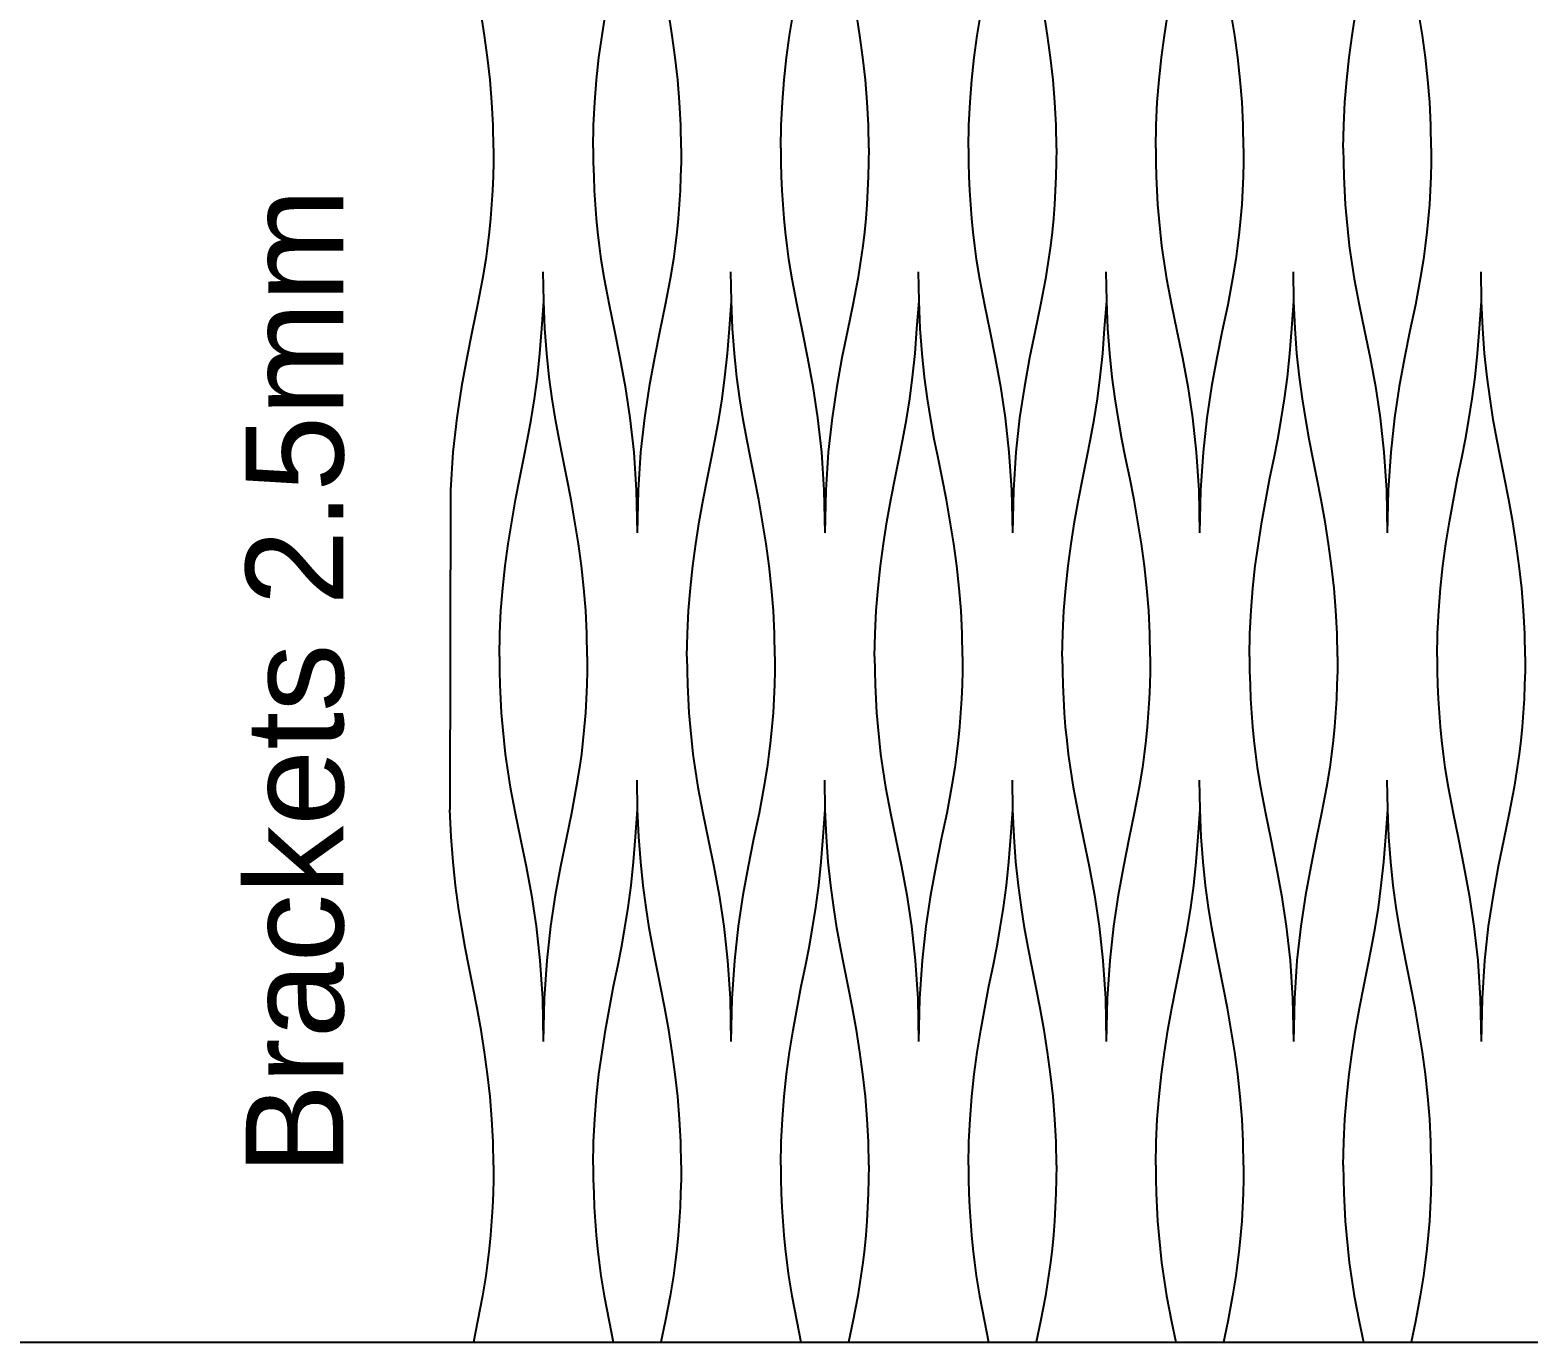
# Model space of a CAD drawing. Header units: millimetres. Extents: x 2967 to 3312, y 1779 to 1941.
# Drawn here: x 3236.92 to 3275.23, y 1871.38 to 1904.93 of the extents above; entities that cross this region are included whole.
import ezdxf

# ---------------------------------------------------------------- set-up
doc = ezdxf.new("R2010")
doc.units = ezdxf.units.MM
doc.layers.add('text', color=10, linetype='Continuous')
doc.styles.get("Standard").update_dxf_attribs({"font": 'arial.ttf'})

msp = doc.modelspace()

# ---------------------------------------------------------------- linework, layer by layer
for p, q in [((3248.546, 1904.79), (3248.457, 1905.352)), ((3251.548, 1904.79), (3251.637, 1905.352)), ((3253.346, 1904.79), (3253.257, 1905.352)), ((3256.348, 1904.79), (3256.437, 1905.352)), ((3258.146, 1904.79), (3258.056, 1905.352)), ((3261.147, 1904.79), (3261.237, 1905.352)), ((3262.945, 1904.79), (3262.856, 1905.352)), ((3265.936, 1904.79), (3266.025, 1905.352)), ((3267.734, 1904.79), (3267.645, 1905.352)), ((3270.736, 1904.79), (3270.825, 1905.352)), ((3272.534, 1904.79), (3272.445, 1905.352)), ((3248.623, 1904.225), (3248.546, 1904.79)), ((3251.471, 1904.225), (3251.548, 1904.79)), ((3253.423, 1904.225), (3253.346, 1904.79)), ((3256.271, 1904.225), (3256.348, 1904.79)), ((3258.222, 1904.225), (3258.146, 1904.79)), ((3261.071, 1904.225), (3261.147, 1904.79)), ((3263.022, 1904.225), (3262.945, 1904.79)), ((3265.859, 1904.225), (3265.936, 1904.79)), ((3267.811, 1904.225), (3267.734, 1904.79)), ((3270.659, 1904.225), (3270.736, 1904.79)), ((3272.611, 1904.225), (3272.534, 1904.79)), ((3248.686, 1903.656), (3248.623, 1904.225)), ((3251.409, 1903.656), (3251.471, 1904.225)), ((3253.485, 1903.656), (3253.423, 1904.225)), ((3256.208, 1903.656), (3256.271, 1904.225)), ((3258.285, 1903.656), (3258.222, 1904.225)), ((3261.008, 1903.656), (3261.071, 1904.225)), ((3263.085, 1903.656), (3263.022, 1904.225)), ((3265.797, 1903.656), (3265.859, 1904.225)), ((3267.874, 1903.656), (3267.811, 1904.225)), ((3270.596, 1903.656), (3270.659, 1904.225)), ((3272.673, 1903.656), (3272.611, 1904.225)), ((3248.733, 1903.081), (3248.686, 1903.656)), ((3251.362, 1903.081), (3251.409, 1903.656)), ((3253.532, 1903.081), (3253.485, 1903.656)), ((3256.161, 1903.081), (3256.208, 1903.656)), ((3258.332, 1903.081), (3258.285, 1903.656)), ((3260.961, 1903.081), (3261.008, 1903.656)), ((3263.132, 1903.081), (3263.085, 1903.656)), ((3265.75, 1903.081), (3265.797, 1903.656)), ((3267.92, 1903.081), (3267.874, 1903.656)), ((3270.55, 1903.081), (3270.596, 1903.656)), ((3272.72, 1903.081), (3272.673, 1903.656)), ((3248.762, 1902.498), (3248.733, 1903.081)), ((3251.332, 1902.498), (3251.362, 1903.081)), ((3253.562, 1902.498), (3253.532, 1903.081)), ((3256.132, 1902.498), (3256.161, 1903.081)), ((3258.361, 1902.498), (3258.332, 1903.081)), ((3260.932, 1902.498), (3260.961, 1903.081)), ((3263.161, 1902.498), (3263.132, 1903.081)), ((3265.72, 1902.498), (3265.75, 1903.081)), ((3267.95, 1902.498), (3267.92, 1903.081)), ((3270.52, 1902.498), (3270.55, 1903.081)), ((3272.749, 1902.498), (3272.72, 1903.081)), ((3248.772, 1901.906), (3248.762, 1902.498)), ((3251.322, 1901.906), (3251.332, 1902.498)), ((3253.572, 1901.906), (3253.562, 1902.498)), ((3256.122, 1901.906), (3256.132, 1902.498)), ((3258.371, 1901.906), (3258.361, 1902.498)), ((3260.922, 1901.906), (3260.932, 1902.498)), ((3263.171, 1901.906), (3263.161, 1902.498)), ((3265.71, 1901.906), (3265.72, 1902.498)), ((3267.96, 1901.906), (3267.95, 1902.498)), ((3270.51, 1901.906), (3270.52, 1902.498)), ((3272.76, 1901.906), (3272.749, 1902.498)), ((3248.772, 1901.906), (3248.769, 1901.545)), ((3251.322, 1901.906), (3251.325, 1901.545)), ((3253.572, 1901.906), (3253.569, 1901.545)), ((3256.122, 1901.906), (3256.125, 1901.545)), ((3258.371, 1901.906), (3258.368, 1901.545)), ((3260.922, 1901.906), (3260.925, 1901.545)), ((3263.171, 1901.906), (3263.168, 1901.545)), ((3265.71, 1901.906), (3265.713, 1901.545)), ((3267.96, 1901.906), (3267.957, 1901.545)), ((3270.51, 1901.906), (3270.513, 1901.545)), ((3272.76, 1901.906), (3272.757, 1901.545)), ((3248.769, 1901.545), (3248.76, 1901.184)), ((3251.325, 1901.545), (3251.335, 1901.184)), ((3253.569, 1901.545), (3253.559, 1901.184)), ((3256.125, 1901.545), (3256.134, 1901.184)), ((3258.368, 1901.545), (3258.359, 1901.184)), ((3260.925, 1901.545), (3260.934, 1901.184)), ((3263.168, 1901.545), (3263.159, 1901.184)), ((3265.713, 1901.545), (3265.723, 1901.184)), ((3267.957, 1901.545), (3267.948, 1901.184)), ((3270.513, 1901.545), (3270.522, 1901.184)), ((3272.757, 1901.545), (3272.747, 1901.184)), ((3248.76, 1901.184), (3248.744, 1900.824)), ((3251.335, 1901.184), (3251.35, 1900.824)), ((3253.559, 1901.184), (3253.544, 1900.824)), ((3256.134, 1901.184), (3256.15, 1900.824)), ((3258.359, 1901.184), (3258.343, 1900.824)), ((3260.934, 1901.184), (3260.95, 1900.824)), ((3263.159, 1901.184), (3263.143, 1900.824)), ((3265.723, 1901.184), (3265.738, 1900.824)), ((3267.948, 1901.184), (3267.932, 1900.824)), ((3270.522, 1901.184), (3270.538, 1900.824)), ((3272.747, 1901.184), (3272.732, 1900.824)), ((3248.744, 1900.824), (3248.722, 1900.467)), ((3251.35, 1900.824), (3251.372, 1900.467)), ((3253.544, 1900.824), (3253.522, 1900.467)), ((3256.15, 1900.824), (3256.172, 1900.467)), ((3258.343, 1900.824), (3258.322, 1900.467)), ((3260.95, 1900.824), (3260.971, 1900.467)), ((3263.143, 1900.824), (3263.121, 1900.467)), ((3265.738, 1900.824), (3265.76, 1900.467)), ((3267.932, 1900.824), (3267.91, 1900.467)), ((3270.538, 1900.824), (3270.56, 1900.467)), ((3272.732, 1900.824), (3272.71, 1900.467)), ((3248.722, 1900.467), (3248.694, 1900.112)), ((3251.372, 1900.467), (3251.4, 1900.112)), ((3253.522, 1900.467), (3253.494, 1900.112)), ((3256.172, 1900.467), (3256.2, 1900.112)), ((3258.322, 1900.467), (3258.294, 1900.112)), ((3260.971, 1900.467), (3260.999, 1900.112)), ((3263.121, 1900.467), (3263.093, 1900.112)), ((3265.76, 1900.467), (3265.788, 1900.112)), ((3267.91, 1900.467), (3267.882, 1900.112)), ((3270.56, 1900.467), (3270.588, 1900.112)), ((3272.71, 1900.467), (3272.682, 1900.112)), ((3248.694, 1900.112), (3248.66, 1899.76)), ((3251.4, 1900.112), (3251.434, 1899.76)), ((3253.494, 1900.112), (3253.46, 1899.76)), ((3256.2, 1900.112), (3256.234, 1899.76)), ((3258.294, 1900.112), (3258.259, 1899.76)), ((3260.999, 1900.112), (3261.034, 1899.76)), ((3263.093, 1900.112), (3263.059, 1899.76)), ((3265.788, 1900.112), (3265.823, 1899.76)), ((3267.882, 1900.112), (3267.848, 1899.76)), ((3270.588, 1900.112), (3270.622, 1899.76)), ((3272.682, 1900.112), (3272.648, 1899.76)), ((3248.66, 1899.76), (3248.62, 1899.413)), ((3251.434, 1899.76), (3251.475, 1899.413)), ((3253.46, 1899.76), (3253.419, 1899.413)), ((3256.234, 1899.76), (3256.275, 1899.413)), ((3258.259, 1899.76), (3258.219, 1899.413)), ((3261.034, 1899.76), (3261.074, 1899.413)), ((3263.059, 1899.76), (3263.019, 1899.413)), ((3265.823, 1899.76), (3265.863, 1899.413)), ((3267.848, 1899.76), (3267.807, 1899.413)), ((3270.622, 1899.76), (3270.663, 1899.413)), ((3272.648, 1899.76), (3272.607, 1899.413)), ((3248.62, 1899.413), (3248.573, 1899.07)), ((3251.475, 1899.413), (3251.522, 1899.07)), ((3253.419, 1899.413), (3253.373, 1899.07)), ((3256.275, 1899.413), (3256.321, 1899.07)), ((3258.219, 1899.413), (3258.172, 1899.07)), ((3261.074, 1899.413), (3261.121, 1899.07)), ((3263.019, 1899.413), (3262.972, 1899.07)), ((3265.863, 1899.413), (3265.91, 1899.07)), ((3267.807, 1899.413), (3267.761, 1899.07)), ((3270.663, 1899.413), (3270.709, 1899.07)), ((3272.607, 1899.413), (3272.56, 1899.07)), ((3248.573, 1899.07), (3248.491, 1898.565)), ((3250.058, 1897.994), (3250.047, 1898.745)), ((3251.522, 1899.07), (3251.603, 1898.565)), ((3253.373, 1899.07), (3253.291, 1898.565)), ((3254.858, 1897.994), (3254.847, 1898.745)), ((3256.321, 1899.07), (3256.403, 1898.565)), ((3258.172, 1899.07), (3258.091, 1898.565)), ((3259.658, 1897.994), (3259.647, 1898.745)), ((3261.121, 1899.07), (3261.203, 1898.565)), ((3262.972, 1899.07), (3262.89, 1898.565)), ((3264.457, 1897.994), (3264.446, 1898.745)), ((3265.91, 1899.07), (3265.991, 1898.565)), ((3267.761, 1899.07), (3267.679, 1898.565)), ((3269.246, 1897.994), (3269.235, 1898.745)), ((3270.709, 1899.07), (3270.791, 1898.565)), ((3272.56, 1899.07), (3272.479, 1898.565)), ((3274.046, 1897.994), (3274.035, 1898.745)), ((3248.491, 1898.565), (3248.365, 1897.902)), ((3251.603, 1898.565), (3251.729, 1897.902)), ((3253.291, 1898.565), (3253.165, 1897.902)), ((3256.403, 1898.565), (3256.529, 1897.902)), ((3258.091, 1898.565), (3257.965, 1897.902)), ((3261.203, 1898.565), (3261.329, 1897.902)), ((3262.89, 1898.565), (3262.764, 1897.902)), ((3265.991, 1898.565), (3266.117, 1897.902)), ((3267.679, 1898.565), (3267.553, 1897.902)), ((3270.791, 1898.565), (3270.917, 1897.902)), ((3272.479, 1898.565), (3272.353, 1897.902)), ((3250.006, 1897.299), (3250.058, 1897.994)), ((3250.089, 1897.299), (3250.058, 1897.994)), ((3254.805, 1897.299), (3254.858, 1897.994)), ((3254.889, 1897.299), (3254.858, 1897.994)), ((3259.605, 1897.299), (3259.658, 1897.994)), ((3259.688, 1897.299), (3259.658, 1897.994)), ((3264.405, 1897.299), (3264.457, 1897.994)), ((3264.488, 1897.299), (3264.457, 1897.994)), ((3269.193, 1897.299), (3269.246, 1897.994)), ((3269.277, 1897.299), (3269.246, 1897.994)), ((3273.993, 1897.299), (3274.046, 1897.994)), ((3274.077, 1897.299), (3274.046, 1897.994)), ((3248.365, 1897.902), (3248.228, 1897.234)), ((3251.729, 1897.902), (3251.867, 1897.234)), ((3253.165, 1897.902), (3253.027, 1897.234)), ((3256.529, 1897.902), (3256.667, 1897.234)), ((3257.965, 1897.902), (3257.827, 1897.234)), ((3261.329, 1897.902), (3261.466, 1897.234)), ((3262.764, 1897.902), (3262.627, 1897.234)), ((3266.117, 1897.902), (3266.255, 1897.234)), ((3267.553, 1897.902), (3267.415, 1897.234)), ((3270.917, 1897.902), (3271.055, 1897.234)), ((3272.353, 1897.902), (3272.215, 1897.234)), ((3248.228, 1897.234), (3248.087, 1896.542)), ((3249.957, 1896.654), (3250.006, 1897.299)), ((3250.137, 1896.654), (3250.089, 1897.299)), ((3251.867, 1897.234), (3252.007, 1896.542)), ((3253.027, 1897.234), (3252.887, 1896.542)), ((3254.757, 1896.654), (3254.805, 1897.299)), ((3254.937, 1896.654), (3254.889, 1897.299)), ((3256.667, 1897.234), (3256.807, 1896.542)), ((3257.827, 1897.234), (3257.686, 1896.542)), ((3259.557, 1896.654), (3259.605, 1897.299)), ((3259.737, 1896.654), (3259.688, 1897.299)), ((3261.466, 1897.234), (3261.607, 1896.542)), ((3262.627, 1897.234), (3262.486, 1896.542)), ((3264.356, 1896.654), (3264.405, 1897.299)), ((3264.536, 1896.654), (3264.488, 1897.299)), ((3266.255, 1897.234), (3266.396, 1896.542)), ((3267.415, 1897.234), (3267.275, 1896.542)), ((3269.145, 1896.654), (3269.193, 1897.299)), ((3269.325, 1896.654), (3269.277, 1897.299)), ((3271.055, 1897.234), (3271.195, 1896.542)), ((3272.215, 1897.234), (3272.074, 1896.542)), ((3273.945, 1896.654), (3273.993, 1897.299)), ((3274.125, 1896.654), (3274.077, 1897.299)), ((3248.087, 1896.542), (3247.952, 1895.808)), ((3249.895, 1896.055), (3249.957, 1896.654)), ((3250.2, 1896.055), (3250.137, 1896.654)), ((3252.007, 1896.542), (3252.142, 1895.808)), ((3252.887, 1896.542), (3252.752, 1895.808)), ((3254.694, 1896.055), (3254.757, 1896.654)), ((3255, 1896.055), (3254.937, 1896.654)), ((3256.807, 1896.542), (3256.942, 1895.808)), ((3257.686, 1896.542), (3257.551, 1895.808)), ((3259.494, 1896.055), (3259.557, 1896.654)), ((3259.8, 1896.055), (3259.737, 1896.654)), ((3261.607, 1896.542), (3261.742, 1895.808)), ((3262.486, 1896.542), (3262.351, 1895.808)), ((3264.294, 1896.055), (3264.356, 1896.654)), ((3264.599, 1896.055), (3264.536, 1896.654)), ((3266.396, 1896.542), (3266.53, 1895.808)), ((3267.275, 1896.542), (3267.14, 1895.808)), ((3269.082, 1896.055), (3269.145, 1896.654)), ((3269.388, 1896.055), (3269.325, 1896.654)), ((3271.195, 1896.542), (3271.33, 1895.808)), ((3272.074, 1896.542), (3271.94, 1895.808)), ((3273.882, 1896.055), (3273.945, 1896.654)), ((3274.188, 1896.055), (3274.125, 1896.654)), ((3249.82, 1895.494), (3249.895, 1896.055)), ((3250.275, 1895.494), (3250.2, 1896.055)), ((3254.62, 1895.494), (3254.694, 1896.055)), ((3255.075, 1895.494), (3255, 1896.055)), ((3259.419, 1895.494), (3259.494, 1896.055)), ((3259.874, 1895.494), (3259.8, 1896.055)), ((3264.219, 1895.494), (3264.294, 1896.055)), ((3264.674, 1895.494), (3264.599, 1896.055)), ((3269.008, 1895.494), (3269.082, 1896.055)), ((3269.463, 1895.494), (3269.388, 1896.055)), ((3273.807, 1895.494), (3273.882, 1896.055)), ((3274.262, 1895.494), (3274.188, 1896.055)), ((3247.952, 1895.808), (3247.832, 1895.011)), ((3252.142, 1895.808), (3252.262, 1895.011)), ((3252.752, 1895.808), (3252.632, 1895.011)), ((3256.942, 1895.808), (3257.062, 1895.011)), ((3257.551, 1895.808), (3257.431, 1895.011)), ((3261.742, 1895.808), (3261.862, 1895.011)), ((3262.351, 1895.808), (3262.231, 1895.011)), ((3266.53, 1895.808), (3266.651, 1895.011)), ((3267.14, 1895.808), (3267.02, 1895.011)), ((3271.33, 1895.808), (3271.45, 1895.011)), ((3271.94, 1895.808), (3271.819, 1895.011)), ((3249.736, 1894.967), (3249.82, 1895.494)), ((3250.359, 1894.967), (3250.275, 1895.494)), ((3254.536, 1894.967), (3254.62, 1895.494)), ((3255.158, 1894.967), (3255.075, 1895.494)), ((3259.335, 1894.967), (3259.419, 1895.494)), ((3259.958, 1894.967), (3259.874, 1895.494)), ((3264.135, 1894.967), (3264.219, 1895.494)), ((3264.758, 1894.967), (3264.674, 1895.494)), ((3268.924, 1894.967), (3269.008, 1895.494)), ((3269.547, 1894.967), (3269.463, 1895.494)), ((3273.723, 1894.967), (3273.807, 1895.494)), ((3274.346, 1894.967), (3274.262, 1895.494)), ((3247.832, 1895.011), (3247.735, 1894.135)), ((3249.646, 1894.467), (3249.736, 1894.967)), ((3250.449, 1894.467), (3250.359, 1894.967)), ((3252.262, 1895.011), (3252.359, 1894.135)), ((3252.632, 1895.011), (3252.535, 1894.135)), ((3254.445, 1894.467), (3254.536, 1894.967)), ((3255.249, 1894.467), (3255.158, 1894.967)), ((3257.062, 1895.011), (3257.159, 1894.135)), ((3257.431, 1895.011), (3257.335, 1894.135)), ((3259.245, 1894.467), (3259.335, 1894.967)), ((3260.048, 1894.467), (3259.958, 1894.967)), ((3261.862, 1895.011), (3261.958, 1894.135)), ((3262.231, 1895.011), (3262.134, 1894.135)), ((3264.045, 1894.467), (3264.135, 1894.967)), ((3264.848, 1894.467), (3264.758, 1894.967)), ((3266.651, 1895.011), (3266.747, 1894.135)), ((3267.02, 1895.011), (3266.923, 1894.135)), ((3268.833, 1894.467), (3268.924, 1894.967)), ((3269.637, 1894.467), (3269.547, 1894.967)), ((3271.45, 1895.011), (3271.547, 1894.135)), ((3271.819, 1895.011), (3271.723, 1894.135)), ((3273.633, 1894.467), (3273.723, 1894.967)), ((3274.437, 1894.467), (3274.346, 1894.967)), ((3247.735, 1894.135), (3247.671, 1893.16)), ((3249.551, 1893.989), (3249.646, 1894.467)), ((3250.543, 1893.989), (3250.449, 1894.467)), ((3252.359, 1894.135), (3252.424, 1893.16)), ((3252.535, 1894.135), (3252.47, 1893.16)), ((3254.351, 1893.989), (3254.445, 1894.467)), ((3255.343, 1893.989), (3255.249, 1894.467)), ((3257.159, 1894.135), (3257.223, 1893.16)), ((3257.335, 1894.135), (3257.27, 1893.16)), ((3259.151, 1893.989), (3259.245, 1894.467)), ((3260.143, 1893.989), (3260.048, 1894.467)), ((3261.958, 1894.135), (3262.023, 1893.16)), ((3262.134, 1894.135), (3262.07, 1893.16)), ((3263.951, 1893.989), (3264.045, 1894.467)), ((3264.942, 1893.989), (3264.848, 1894.467)), ((3266.747, 1894.135), (3266.812, 1893.16)), ((3266.923, 1894.135), (3266.859, 1893.16)), ((3268.739, 1893.989), (3268.833, 1894.467)), ((3269.731, 1893.989), (3269.637, 1894.467)), ((3271.547, 1894.135), (3271.611, 1893.16)), ((3271.723, 1894.135), (3271.658, 1893.16)), ((3273.539, 1893.989), (3273.633, 1894.467)), ((3274.531, 1893.989), (3274.437, 1894.467)), ((3249.447, 1893.475), (3249.551, 1893.989)), ((3250.648, 1893.475), (3250.543, 1893.989)), ((3254.246, 1893.475), (3254.351, 1893.989)), ((3255.448, 1893.475), (3255.343, 1893.989)), ((3259.046, 1893.475), (3259.151, 1893.989)), ((3260.247, 1893.475), (3260.143, 1893.989)), ((3263.846, 1893.475), (3263.951, 1893.989)), ((3265.047, 1893.475), (3264.942, 1893.989)), ((3268.634, 1893.475), (3268.739, 1893.989)), ((3269.836, 1893.475), (3269.731, 1893.989)), ((3273.434, 1893.475), (3273.539, 1893.989)), ((3274.636, 1893.475), (3274.531, 1893.989)), ((3249.338, 1892.913), (3249.447, 1893.475)), ((3250.757, 1892.913), (3250.648, 1893.475)), ((3254.137, 1892.913), (3254.246, 1893.475)), ((3255.557, 1892.913), (3255.448, 1893.475)), ((3258.937, 1892.913), (3259.046, 1893.475)), ((3260.356, 1892.913), (3260.247, 1893.475)), ((3263.737, 1892.913), (3263.846, 1893.475)), ((3265.156, 1892.913), (3265.047, 1893.475)), ((3268.525, 1892.913), (3268.634, 1893.475)), ((3269.945, 1892.913), (3269.836, 1893.475)), ((3273.325, 1892.913), (3273.434, 1893.475)), ((3274.745, 1892.913), (3274.636, 1893.475)), ((3247.671, 1893.16), (3247.658, 1884.994)), ((3252.424, 1893.16), (3252.447, 1892.068)), ((3252.47, 1893.16), (3252.447, 1892.068)), ((3257.223, 1893.16), (3257.247, 1892.068)), ((3257.27, 1893.16), (3257.247, 1892.068)), ((3262.023, 1893.16), (3262.046, 1892.068)), ((3262.07, 1893.16), (3262.046, 1892.068)), ((3266.812, 1893.16), (3266.835, 1892.068)), ((3266.859, 1893.16), (3266.835, 1892.068)), ((3271.611, 1893.16), (3271.635, 1892.068)), ((3271.658, 1893.16), (3271.635, 1892.068)), ((3249.238, 1892.352), (3249.338, 1892.913)), ((3250.857, 1892.352), (3250.757, 1892.913)), ((3254.037, 1892.352), (3254.137, 1892.913)), ((3255.657, 1892.352), (3255.557, 1892.913)), ((3258.837, 1892.352), (3258.937, 1892.913)), ((3260.456, 1892.352), (3260.356, 1892.913)), ((3263.637, 1892.352), (3263.737, 1892.913)), ((3265.256, 1892.352), (3265.156, 1892.913)), ((3268.425, 1892.352), (3268.525, 1892.913)), ((3270.045, 1892.352), (3269.945, 1892.913)), ((3273.225, 1892.352), (3273.325, 1892.913)), ((3274.845, 1892.352), (3274.745, 1892.913)), ((3249.148, 1891.79), (3249.238, 1892.352)), ((3250.946, 1891.79), (3250.857, 1892.352)), ((3253.948, 1891.79), (3254.037, 1892.352)), ((3255.746, 1891.79), (3255.657, 1892.352)), ((3258.748, 1891.79), (3258.837, 1892.352)), ((3260.546, 1891.79), (3260.456, 1892.352)), ((3263.547, 1891.79), (3263.637, 1892.352)), ((3265.345, 1891.79), (3265.256, 1892.352)), ((3268.336, 1891.79), (3268.425, 1892.352)), ((3270.134, 1891.79), (3270.045, 1892.352)), ((3273.136, 1891.79), (3273.225, 1892.352)), ((3274.934, 1891.79), (3274.845, 1892.352)), ((3249.072, 1891.225), (3249.148, 1891.79)), ((3251.023, 1891.225), (3250.946, 1891.79)), ((3253.871, 1891.225), (3253.948, 1891.79)), ((3255.823, 1891.225), (3255.746, 1891.79)), ((3258.671, 1891.225), (3258.748, 1891.79)), ((3260.622, 1891.225), (3260.546, 1891.79)), ((3263.471, 1891.225), (3263.547, 1891.79)), ((3265.422, 1891.225), (3265.345, 1891.79)), ((3268.259, 1891.225), (3268.336, 1891.79)), ((3270.211, 1891.225), (3270.134, 1891.79)), ((3273.059, 1891.225), (3273.136, 1891.79)), ((3275.011, 1891.225), (3274.934, 1891.79)), ((3249.009, 1890.656), (3249.072, 1891.225)), ((3251.086, 1890.656), (3251.023, 1891.225)), ((3253.809, 1890.656), (3253.871, 1891.225)), ((3255.885, 1890.656), (3255.823, 1891.225)), ((3258.608, 1890.656), (3258.671, 1891.225)), ((3260.685, 1890.656), (3260.622, 1891.225)), ((3263.408, 1890.656), (3263.471, 1891.225)), ((3265.485, 1890.656), (3265.422, 1891.225)), ((3268.197, 1890.656), (3268.259, 1891.225)), ((3270.274, 1890.656), (3270.211, 1891.225)), ((3272.996, 1890.656), (3273.059, 1891.225)), ((3275.073, 1890.656), (3275.011, 1891.225)), ((3248.962, 1890.081), (3249.009, 1890.656)), ((3251.133, 1890.081), (3251.086, 1890.656)), ((3253.762, 1890.081), (3253.809, 1890.656)), ((3255.932, 1890.081), (3255.885, 1890.656)), ((3258.561, 1890.081), (3258.608, 1890.656)), ((3260.732, 1890.081), (3260.685, 1890.656)), ((3263.361, 1890.081), (3263.408, 1890.656)), ((3265.532, 1890.081), (3265.485, 1890.656)), ((3268.15, 1890.081), (3268.197, 1890.656)), ((3270.32, 1890.081), (3270.274, 1890.656)), ((3272.95, 1890.081), (3272.996, 1890.656)), ((3275.12, 1890.081), (3275.073, 1890.656)), ((3248.933, 1889.498), (3248.962, 1890.081)), ((3251.162, 1889.498), (3251.133, 1890.081)), ((3253.732, 1889.498), (3253.762, 1890.081)), ((3255.962, 1889.498), (3255.932, 1890.081)), ((3258.532, 1889.498), (3258.561, 1890.081)), ((3260.761, 1889.498), (3260.732, 1890.081)), ((3263.332, 1889.498), (3263.361, 1890.081)), ((3265.561, 1889.498), (3265.532, 1890.081)), ((3268.12, 1889.498), (3268.15, 1890.081)), ((3270.35, 1889.498), (3270.32, 1890.081)), ((3272.92, 1889.498), (3272.95, 1890.081)), ((3275.149, 1889.498), (3275.12, 1890.081)), ((3248.922, 1888.906), (3248.933, 1889.498)), ((3251.172, 1888.906), (3251.162, 1889.498)), ((3253.722, 1888.906), (3253.732, 1889.498)), ((3255.972, 1888.906), (3255.962, 1889.498)), ((3258.522, 1888.906), (3258.532, 1889.498)), ((3260.771, 1888.906), (3260.761, 1889.498)), ((3263.322, 1888.906), (3263.332, 1889.498)), ((3265.571, 1888.906), (3265.561, 1889.498)), ((3268.11, 1888.906), (3268.12, 1889.498)), ((3270.36, 1888.906), (3270.35, 1889.498)), ((3272.91, 1888.906), (3272.92, 1889.498)), ((3275.16, 1888.906), (3275.149, 1889.498)), ((3248.922, 1888.906), (3248.926, 1888.545)), ((3251.172, 1888.906), (3251.169, 1888.545)), ((3253.722, 1888.906), (3253.725, 1888.545)), ((3255.972, 1888.906), (3255.969, 1888.545)), ((3258.522, 1888.906), (3258.525, 1888.545)), ((3260.771, 1888.906), (3260.768, 1888.545)), ((3263.322, 1888.906), (3263.325, 1888.545)), ((3265.571, 1888.906), (3265.568, 1888.545)), ((3268.11, 1888.906), (3268.113, 1888.545)), ((3270.36, 1888.906), (3270.357, 1888.545)), ((3272.91, 1888.906), (3272.913, 1888.545)), ((3275.16, 1888.906), (3275.157, 1888.545)), ((3248.926, 1888.545), (3248.935, 1888.184)), ((3251.169, 1888.545), (3251.16, 1888.184)), ((3253.725, 1888.545), (3253.735, 1888.184)), ((3255.969, 1888.545), (3255.959, 1888.184)), ((3258.525, 1888.545), (3258.534, 1888.184)), ((3260.768, 1888.545), (3260.759, 1888.184)), ((3263.325, 1888.545), (3263.334, 1888.184)), ((3265.568, 1888.545), (3265.559, 1888.184)), ((3268.113, 1888.545), (3268.123, 1888.184)), ((3270.357, 1888.545), (3270.348, 1888.184)), ((3272.913, 1888.545), (3272.922, 1888.184)), ((3275.157, 1888.545), (3275.147, 1888.184)), ((3248.935, 1888.184), (3248.951, 1887.824)), ((3251.16, 1888.184), (3251.144, 1887.824)), ((3253.735, 1888.184), (3253.75, 1887.824)), ((3255.959, 1888.184), (3255.944, 1887.824)), ((3258.534, 1888.184), (3258.55, 1887.824)), ((3260.759, 1888.184), (3260.743, 1887.824)), ((3263.334, 1888.184), (3263.35, 1887.824)), ((3265.559, 1888.184), (3265.543, 1887.824)), ((3268.123, 1888.184), (3268.138, 1887.824)), ((3270.348, 1888.184), (3270.332, 1887.824)), ((3272.922, 1888.184), (3272.938, 1887.824)), ((3275.147, 1888.184), (3275.132, 1887.824)), ((3248.951, 1887.824), (3248.972, 1887.467)), ((3251.144, 1887.824), (3251.122, 1887.467)), ((3253.75, 1887.824), (3253.772, 1887.467)), ((3255.944, 1887.824), (3255.922, 1887.467)), ((3258.55, 1887.824), (3258.572, 1887.467)), ((3260.743, 1887.824), (3260.722, 1887.467)), ((3263.35, 1887.824), (3263.371, 1887.467)), ((3265.543, 1887.824), (3265.521, 1887.467)), ((3268.138, 1887.824), (3268.16, 1887.467)), ((3270.332, 1887.824), (3270.31, 1887.467)), ((3272.938, 1887.824), (3272.96, 1887.467)), ((3275.132, 1887.824), (3275.11, 1887.467)), ((3248.972, 1887.467), (3249, 1887.112)), ((3251.122, 1887.467), (3251.094, 1887.112)), ((3253.772, 1887.467), (3253.8, 1887.112)), ((3255.922, 1887.467), (3255.894, 1887.112)), ((3258.572, 1887.467), (3258.6, 1887.112)), ((3260.722, 1887.467), (3260.694, 1887.112)), ((3263.371, 1887.467), (3263.399, 1887.112)), ((3265.521, 1887.467), (3265.493, 1887.112)), ((3268.16, 1887.467), (3268.188, 1887.112)), ((3270.31, 1887.467), (3270.282, 1887.112)), ((3272.96, 1887.467), (3272.988, 1887.112)), ((3275.11, 1887.467), (3275.082, 1887.112)), ((3249, 1887.112), (3249.035, 1886.76)), ((3251.094, 1887.112), (3251.06, 1886.76)), ((3253.8, 1887.112), (3253.834, 1886.76)), ((3255.894, 1887.112), (3255.86, 1886.76)), ((3258.6, 1887.112), (3258.634, 1886.76)), ((3260.694, 1887.112), (3260.659, 1886.76)), ((3263.399, 1887.112), (3263.434, 1886.76)), ((3265.493, 1887.112), (3265.459, 1886.76)), ((3268.188, 1887.112), (3268.223, 1886.76)), ((3270.282, 1887.112), (3270.248, 1886.76)), ((3272.988, 1887.112), (3273.022, 1886.76)), ((3275.082, 1887.112), (3275.048, 1886.76)), ((3249.035, 1886.76), (3249.075, 1886.413)), ((3251.06, 1886.76), (3251.02, 1886.413)), ((3253.834, 1886.76), (3253.875, 1886.413)), ((3255.86, 1886.76), (3255.819, 1886.413)), ((3258.634, 1886.76), (3258.675, 1886.413)), ((3260.659, 1886.76), (3260.619, 1886.413)), ((3263.434, 1886.76), (3263.474, 1886.413)), ((3265.459, 1886.76), (3265.419, 1886.413)), ((3268.223, 1886.76), (3268.263, 1886.413)), ((3270.248, 1886.76), (3270.207, 1886.413)), ((3273.022, 1886.76), (3273.063, 1886.413)), ((3275.048, 1886.76), (3275.007, 1886.413)), ((3249.075, 1886.413), (3249.122, 1886.07)), ((3249.122, 1886.07), (3249.203, 1885.565)), ((3250.973, 1886.07), (3250.891, 1885.565)), ((3251.02, 1886.413), (3250.973, 1886.07)), ((3253.875, 1886.413), (3253.922, 1886.07)), ((3253.922, 1886.07), (3254.003, 1885.565)), ((3255.773, 1886.07), (3255.691, 1885.565)), ((3255.819, 1886.413), (3255.773, 1886.07)), ((3258.675, 1886.413), (3258.721, 1886.07)), ((3258.721, 1886.07), (3258.803, 1885.565)), ((3260.572, 1886.07), (3260.491, 1885.565)), ((3260.619, 1886.413), (3260.572, 1886.07)), ((3263.474, 1886.413), (3263.521, 1886.07)), ((3263.521, 1886.07), (3263.603, 1885.565)), ((3265.372, 1886.07), (3265.29, 1885.565)), ((3265.419, 1886.413), (3265.372, 1886.07)), ((3268.263, 1886.413), (3268.31, 1886.07)), ((3268.31, 1886.07), (3268.391, 1885.565)), ((3270.161, 1886.07), (3270.079, 1885.565)), ((3270.207, 1886.413), (3270.161, 1886.07)), ((3273.063, 1886.413), (3273.109, 1886.07)), ((3273.109, 1886.07), (3273.191, 1885.565)), ((3274.96, 1886.07), (3274.879, 1885.565)), ((3275.007, 1886.413), (3274.96, 1886.07)), ((3252.458, 1884.994), (3252.447, 1885.745)), ((3257.258, 1884.994), (3257.247, 1885.745)), ((3262.057, 1884.994), (3262.046, 1885.745)), ((3266.846, 1884.994), (3266.835, 1885.745)), ((3271.646, 1884.994), (3271.635, 1885.745)), ((3249.203, 1885.565), (3249.329, 1884.902)), ((3250.891, 1885.565), (3250.765, 1884.902)), ((3254.003, 1885.565), (3254.129, 1884.902)), ((3255.691, 1885.565), (3255.565, 1884.902)), ((3258.803, 1885.565), (3258.929, 1884.902)), ((3260.491, 1885.565), (3260.365, 1884.902)), ((3263.603, 1885.565), (3263.729, 1884.902)), ((3265.29, 1885.565), (3265.164, 1884.902)), ((3268.391, 1885.565), (3268.517, 1884.902)), ((3270.079, 1885.565), (3269.953, 1884.902)), ((3273.191, 1885.565), (3273.317, 1884.902)), ((3274.879, 1885.565), (3274.753, 1884.902)), ((3247.689, 1884.299), (3247.658, 1884.994)), ((3249.329, 1884.902), (3249.467, 1884.234)), ((3250.765, 1884.902), (3250.628, 1884.234)), ((3252.405, 1884.299), (3252.458, 1884.994)), ((3252.489, 1884.299), (3252.458, 1884.994)), ((3254.129, 1884.902), (3254.267, 1884.234)), ((3255.565, 1884.902), (3255.427, 1884.234)), ((3257.205, 1884.299), (3257.258, 1884.994)), ((3257.288, 1884.299), (3257.258, 1884.994)), ((3258.929, 1884.902), (3259.067, 1884.234)), ((3260.365, 1884.902), (3260.227, 1884.234)), ((3262.005, 1884.299), (3262.057, 1884.994)), ((3262.088, 1884.299), (3262.057, 1884.994)), ((3263.729, 1884.902), (3263.866, 1884.234)), ((3265.164, 1884.902), (3265.027, 1884.234)), ((3266.793, 1884.299), (3266.846, 1884.994)), ((3266.877, 1884.299), (3266.846, 1884.994)), ((3268.517, 1884.902), (3268.655, 1884.234)), ((3269.953, 1884.902), (3269.815, 1884.234)), ((3271.593, 1884.299), (3271.646, 1884.994)), ((3271.677, 1884.299), (3271.646, 1884.994)), ((3273.317, 1884.902), (3273.455, 1884.234)), ((3274.753, 1884.902), (3274.615, 1884.234)), ((3247.737, 1883.654), (3247.689, 1884.299)), ((3249.467, 1884.234), (3249.608, 1883.542)), ((3250.628, 1884.234), (3250.487, 1883.542)), ((3252.357, 1883.654), (3252.405, 1884.299)), ((3252.537, 1883.654), (3252.489, 1884.299)), ((3254.267, 1884.234), (3254.407, 1883.542)), ((3255.427, 1884.234), (3255.287, 1883.542)), ((3257.157, 1883.654), (3257.205, 1884.299)), ((3257.337, 1883.654), (3257.288, 1884.299)), ((3259.067, 1884.234), (3259.207, 1883.542)), ((3260.227, 1884.234), (3260.086, 1883.542)), ((3261.956, 1883.654), (3262.005, 1884.299)), ((3262.136, 1883.654), (3262.088, 1884.299)), ((3263.866, 1884.234), (3264.007, 1883.542)), ((3265.027, 1884.234), (3264.886, 1883.542)), ((3266.745, 1883.654), (3266.793, 1884.299)), ((3266.925, 1883.654), (3266.877, 1884.299)), ((3268.655, 1884.234), (3268.796, 1883.542)), ((3269.815, 1884.234), (3269.675, 1883.542)), ((3271.545, 1883.654), (3271.593, 1884.299)), ((3271.725, 1883.654), (3271.677, 1884.299)), ((3273.455, 1884.234), (3273.595, 1883.542)), ((3274.615, 1884.234), (3274.474, 1883.542)), ((3247.8, 1883.055), (3247.737, 1883.654)), ((3249.608, 1883.542), (3249.743, 1882.808)), ((3250.487, 1883.542), (3250.352, 1882.808)), ((3252.294, 1883.055), (3252.357, 1883.654)), ((3252.6, 1883.055), (3252.537, 1883.654)), ((3254.407, 1883.542), (3254.542, 1882.808)), ((3255.287, 1883.542), (3255.152, 1882.808)), ((3257.094, 1883.055), (3257.157, 1883.654)), ((3257.4, 1883.055), (3257.337, 1883.654)), ((3259.207, 1883.542), (3259.342, 1882.808)), ((3260.086, 1883.542), (3259.951, 1882.808)), ((3261.894, 1883.055), (3261.956, 1883.654)), ((3262.199, 1883.055), (3262.136, 1883.654)), ((3264.007, 1883.542), (3264.142, 1882.808)), ((3264.886, 1883.542), (3264.751, 1882.808)), ((3266.682, 1883.055), (3266.745, 1883.654)), ((3266.988, 1883.055), (3266.925, 1883.654)), ((3268.796, 1883.542), (3268.93, 1882.808)), ((3269.675, 1883.542), (3269.54, 1882.808)), ((3271.482, 1883.055), (3271.545, 1883.654)), ((3271.788, 1883.055), (3271.725, 1883.654)), ((3273.595, 1883.542), (3273.73, 1882.808)), ((3274.474, 1883.542), (3274.34, 1882.808)), ((3247.875, 1882.494), (3247.8, 1883.055)), ((3252.22, 1882.494), (3252.294, 1883.055)), ((3252.675, 1882.494), (3252.6, 1883.055)), ((3257.019, 1882.494), (3257.094, 1883.055)), ((3257.474, 1882.494), (3257.4, 1883.055)), ((3261.819, 1882.494), (3261.894, 1883.055)), ((3262.274, 1882.494), (3262.199, 1883.055)), ((3266.608, 1882.494), (3266.682, 1883.055)), ((3267.063, 1882.494), (3266.988, 1883.055)), ((3271.407, 1882.494), (3271.482, 1883.055)), ((3271.862, 1882.494), (3271.788, 1883.055)), ((3249.743, 1882.808), (3249.863, 1882.011)), ((3250.352, 1882.808), (3250.232, 1882.011)), ((3254.542, 1882.808), (3254.662, 1882.011)), ((3255.152, 1882.808), (3255.032, 1882.011)), ((3259.342, 1882.808), (3259.462, 1882.011)), ((3259.951, 1882.808), (3259.831, 1882.011)), ((3264.142, 1882.808), (3264.262, 1882.011)), ((3264.751, 1882.808), (3264.631, 1882.011)), ((3268.93, 1882.808), (3269.051, 1882.011)), ((3269.54, 1882.808), (3269.42, 1882.011)), ((3273.73, 1882.808), (3273.85, 1882.011)), ((3274.34, 1882.808), (3274.219, 1882.011)), ((3247.959, 1881.967), (3247.875, 1882.494)), ((3252.136, 1881.967), (3252.22, 1882.494)), ((3252.758, 1881.967), (3252.675, 1882.494)), ((3256.935, 1881.967), (3257.019, 1882.494)), ((3257.558, 1881.967), (3257.474, 1882.494)), ((3261.735, 1881.967), (3261.819, 1882.494)), ((3262.358, 1881.967), (3262.274, 1882.494)), ((3266.524, 1881.967), (3266.608, 1882.494)), ((3267.147, 1881.967), (3267.063, 1882.494)), ((3271.323, 1881.967), (3271.407, 1882.494)), ((3271.946, 1881.967), (3271.862, 1882.494)), ((3248.049, 1881.467), (3247.959, 1881.967)), ((3249.863, 1882.011), (3249.959, 1881.135)), ((3250.232, 1882.011), (3250.135, 1881.135)), ((3252.045, 1881.467), (3252.136, 1881.967)), ((3252.849, 1881.467), (3252.758, 1881.967)), ((3254.662, 1882.011), (3254.759, 1881.135)), ((3255.032, 1882.011), (3254.935, 1881.135)), ((3256.845, 1881.467), (3256.935, 1881.967)), ((3257.648, 1881.467), (3257.558, 1881.967)), ((3259.462, 1882.011), (3259.559, 1881.135)), ((3259.831, 1882.011), (3259.735, 1881.135)), ((3261.645, 1881.467), (3261.735, 1881.967)), ((3262.448, 1881.467), (3262.358, 1881.967)), ((3264.262, 1882.011), (3264.358, 1881.135)), ((3264.631, 1882.011), (3264.534, 1881.135)), ((3266.433, 1881.467), (3266.524, 1881.967)), ((3267.237, 1881.467), (3267.147, 1881.967)), ((3269.051, 1882.011), (3269.147, 1881.135)), ((3269.42, 1882.011), (3269.323, 1881.135)), ((3271.233, 1881.467), (3271.323, 1881.967)), ((3272.037, 1881.467), (3271.946, 1881.967)), ((3273.85, 1882.011), (3273.947, 1881.135)), ((3274.219, 1882.011), (3274.123, 1881.135)), ((3248.143, 1880.989), (3248.049, 1881.467)), ((3251.951, 1880.989), (3252.045, 1881.467)), ((3252.943, 1880.989), (3252.849, 1881.467)), ((3256.751, 1880.989), (3256.845, 1881.467)), ((3257.743, 1880.989), (3257.648, 1881.467)), ((3261.551, 1880.989), (3261.645, 1881.467)), ((3262.542, 1880.989), (3262.448, 1881.467)), ((3266.339, 1880.989), (3266.433, 1881.467)), ((3267.331, 1880.989), (3267.237, 1881.467)), ((3271.139, 1880.989), (3271.233, 1881.467)), ((3272.131, 1880.989), (3272.037, 1881.467)), ((3249.959, 1881.135), (3250.024, 1880.16)), ((3250.135, 1881.135), (3250.071, 1880.16)), ((3254.759, 1881.135), (3254.824, 1880.16)), ((3254.935, 1881.135), (3254.87, 1880.16)), ((3259.559, 1881.135), (3259.623, 1880.16)), ((3259.735, 1881.135), (3259.67, 1880.16)), ((3264.358, 1881.135), (3264.423, 1880.16)), ((3264.534, 1881.135), (3264.47, 1880.16)), ((3269.147, 1881.135), (3269.212, 1880.16)), ((3269.323, 1881.135), (3269.259, 1880.16)), ((3273.947, 1881.135), (3274.011, 1880.16)), ((3274.123, 1881.135), (3274.058, 1880.16)), ((3248.248, 1880.475), (3248.143, 1880.989)), ((3251.846, 1880.475), (3251.951, 1880.989)), ((3253.048, 1880.475), (3252.943, 1880.989)), ((3256.646, 1880.475), (3256.751, 1880.989)), ((3257.847, 1880.475), (3257.743, 1880.989)), ((3261.446, 1880.475), (3261.551, 1880.989)), ((3262.647, 1880.475), (3262.542, 1880.989)), ((3266.234, 1880.475), (3266.339, 1880.989)), ((3267.436, 1880.475), (3267.331, 1880.989)), ((3271.034, 1880.475), (3271.139, 1880.989)), ((3272.236, 1880.475), (3272.131, 1880.989)), ((3248.357, 1879.913), (3248.248, 1880.475)), ((3251.737, 1879.913), (3251.846, 1880.475)), ((3253.157, 1879.913), (3253.048, 1880.475)), ((3256.537, 1879.913), (3256.646, 1880.475)), ((3257.956, 1879.913), (3257.847, 1880.475)), ((3261.337, 1879.913), (3261.446, 1880.475)), ((3262.756, 1879.913), (3262.647, 1880.475)), ((3266.125, 1879.913), (3266.234, 1880.475)), ((3267.545, 1879.913), (3267.436, 1880.475)), ((3270.925, 1879.913), (3271.034, 1880.475)), ((3272.345, 1879.913), (3272.236, 1880.475)), ((3250.024, 1880.16), (3250.047, 1879.068)), ((3250.071, 1880.16), (3250.047, 1879.068)), ((3254.824, 1880.16), (3254.847, 1879.068)), ((3254.87, 1880.16), (3254.847, 1879.068)), ((3259.623, 1880.16), (3259.647, 1879.068)), ((3259.67, 1880.16), (3259.647, 1879.068)), ((3264.423, 1880.16), (3264.446, 1879.068)), ((3264.47, 1880.16), (3264.446, 1879.068)), ((3269.212, 1880.16), (3269.235, 1879.068)), ((3269.259, 1880.16), (3269.235, 1879.068)), ((3274.011, 1880.16), (3274.035, 1879.068)), ((3274.058, 1880.16), (3274.035, 1879.068)), ((3248.457, 1879.352), (3248.357, 1879.913)), ((3251.637, 1879.352), (3251.737, 1879.913)), ((3253.257, 1879.352), (3253.157, 1879.913)), ((3256.437, 1879.352), (3256.537, 1879.913)), ((3258.056, 1879.352), (3257.956, 1879.913)), ((3261.237, 1879.352), (3261.337, 1879.913)), ((3262.856, 1879.352), (3262.756, 1879.913)), ((3266.025, 1879.352), (3266.125, 1879.913)), ((3267.645, 1879.352), (3267.545, 1879.913)), ((3270.825, 1879.352), (3270.925, 1879.913)), ((3272.445, 1879.352), (3272.345, 1879.913)), ((3248.546, 1878.79), (3248.457, 1879.352)), ((3251.548, 1878.79), (3251.637, 1879.352)), ((3253.346, 1878.79), (3253.257, 1879.352)), ((3256.348, 1878.79), (3256.437, 1879.352)), ((3258.146, 1878.79), (3258.056, 1879.352)), ((3261.147, 1878.79), (3261.237, 1879.352)), ((3262.945, 1878.79), (3262.856, 1879.352)), ((3265.936, 1878.79), (3266.025, 1879.352)), ((3267.734, 1878.79), (3267.645, 1879.352)), ((3270.736, 1878.79), (3270.825, 1879.352)), ((3272.534, 1878.79), (3272.445, 1879.352)), ((3248.623, 1878.225), (3248.546, 1878.79)), ((3251.471, 1878.225), (3251.548, 1878.79)), ((3253.423, 1878.225), (3253.346, 1878.79)), ((3256.271, 1878.225), (3256.348, 1878.79)), ((3258.222, 1878.225), (3258.146, 1878.79)), ((3261.071, 1878.225), (3261.147, 1878.79)), ((3263.022, 1878.225), (3262.945, 1878.79)), ((3265.859, 1878.225), (3265.936, 1878.79)), ((3267.811, 1878.225), (3267.734, 1878.79)), ((3270.659, 1878.225), (3270.736, 1878.79)), ((3272.611, 1878.225), (3272.534, 1878.79)), ((3248.686, 1877.656), (3248.623, 1878.225)), ((3251.409, 1877.656), (3251.471, 1878.225)), ((3253.485, 1877.656), (3253.423, 1878.225)), ((3256.208, 1877.656), (3256.271, 1878.225)), ((3258.285, 1877.656), (3258.222, 1878.225)), ((3261.008, 1877.656), (3261.071, 1878.225)), ((3263.085, 1877.656), (3263.022, 1878.225)), ((3265.797, 1877.656), (3265.859, 1878.225)), ((3267.874, 1877.656), (3267.811, 1878.225)), ((3270.596, 1877.656), (3270.659, 1878.225)), ((3272.673, 1877.656), (3272.611, 1878.225)), ((3248.733, 1877.081), (3248.686, 1877.656)), ((3251.362, 1877.081), (3251.409, 1877.656)), ((3253.532, 1877.081), (3253.485, 1877.656)), ((3256.161, 1877.081), (3256.208, 1877.656)), ((3258.332, 1877.081), (3258.285, 1877.656)), ((3260.961, 1877.081), (3261.008, 1877.656)), ((3263.132, 1877.081), (3263.085, 1877.656)), ((3265.75, 1877.081), (3265.797, 1877.656)), ((3267.92, 1877.081), (3267.874, 1877.656)), ((3270.55, 1877.081), (3270.596, 1877.656)), ((3272.72, 1877.081), (3272.673, 1877.656)), ((3248.762, 1876.498), (3248.733, 1877.081)), ((3251.332, 1876.498), (3251.362, 1877.081)), ((3253.562, 1876.498), (3253.532, 1877.081)), ((3256.132, 1876.498), (3256.161, 1877.081)), ((3258.361, 1876.498), (3258.332, 1877.081)), ((3260.932, 1876.498), (3260.961, 1877.081)), ((3263.161, 1876.498), (3263.132, 1877.081)), ((3265.72, 1876.498), (3265.75, 1877.081)), ((3267.95, 1876.498), (3267.92, 1877.081)), ((3270.52, 1876.498), (3270.55, 1877.081)), ((3272.749, 1876.498), (3272.72, 1877.081)), ((3248.772, 1875.906), (3248.762, 1876.498)), ((3251.322, 1875.906), (3251.332, 1876.498)), ((3253.572, 1875.906), (3253.562, 1876.498)), ((3256.122, 1875.906), (3256.132, 1876.498)), ((3258.371, 1875.906), (3258.361, 1876.498)), ((3260.922, 1875.906), (3260.932, 1876.498)), ((3263.171, 1875.906), (3263.161, 1876.498)), ((3265.71, 1875.906), (3265.72, 1876.498)), ((3267.96, 1875.906), (3267.95, 1876.498)), ((3270.51, 1875.906), (3270.52, 1876.498)), ((3272.76, 1875.906), (3272.749, 1876.498)), ((3248.772, 1875.906), (3248.769, 1875.545)), ((3251.322, 1875.906), (3251.325, 1875.545)), ((3253.572, 1875.906), (3253.569, 1875.545)), ((3256.122, 1875.906), (3256.125, 1875.545)), ((3258.371, 1875.906), (3258.368, 1875.545)), ((3260.922, 1875.906), (3260.925, 1875.545)), ((3263.171, 1875.906), (3263.168, 1875.545)), ((3265.71, 1875.906), (3265.713, 1875.545)), ((3267.96, 1875.906), (3267.957, 1875.545)), ((3270.51, 1875.906), (3270.513, 1875.545)), ((3272.76, 1875.906), (3272.757, 1875.545)), ((3248.769, 1875.545), (3248.76, 1875.184)), ((3251.325, 1875.545), (3251.335, 1875.184)), ((3253.569, 1875.545), (3253.559, 1875.184)), ((3256.125, 1875.545), (3256.134, 1875.184)), ((3258.368, 1875.545), (3258.359, 1875.184)), ((3260.925, 1875.545), (3260.934, 1875.184)), ((3263.168, 1875.545), (3263.159, 1875.184)), ((3265.713, 1875.545), (3265.723, 1875.184)), ((3267.957, 1875.545), (3267.948, 1875.184)), ((3270.513, 1875.545), (3270.522, 1875.184)), ((3272.757, 1875.545), (3272.747, 1875.184)), ((3248.76, 1875.184), (3248.744, 1874.824)), ((3251.335, 1875.184), (3251.35, 1874.824)), ((3253.559, 1875.184), (3253.544, 1874.824)), ((3256.134, 1875.184), (3256.15, 1874.824)), ((3258.359, 1875.184), (3258.343, 1874.824)), ((3260.934, 1875.184), (3260.95, 1874.824)), ((3263.159, 1875.184), (3263.143, 1874.824)), ((3265.723, 1875.184), (3265.738, 1874.824)), ((3267.948, 1875.184), (3267.932, 1874.824)), ((3270.522, 1875.184), (3270.538, 1874.824)), ((3272.747, 1875.184), (3272.732, 1874.824)), ((3248.744, 1874.824), (3248.722, 1874.467)), ((3251.35, 1874.824), (3251.372, 1874.467)), ((3253.544, 1874.824), (3253.522, 1874.467)), ((3256.15, 1874.824), (3256.172, 1874.467)), ((3258.343, 1874.824), (3258.322, 1874.467)), ((3260.95, 1874.824), (3260.971, 1874.467)), ((3263.143, 1874.824), (3263.121, 1874.467)), ((3265.738, 1874.824), (3265.76, 1874.467)), ((3267.932, 1874.824), (3267.91, 1874.467)), ((3270.538, 1874.824), (3270.56, 1874.467)), ((3272.732, 1874.824), (3272.71, 1874.467)), ((3248.722, 1874.467), (3248.694, 1874.112)), ((3251.372, 1874.467), (3251.4, 1874.112)), ((3253.522, 1874.467), (3253.494, 1874.112)), ((3256.172, 1874.467), (3256.2, 1874.112)), ((3258.322, 1874.467), (3258.294, 1874.112)), ((3260.971, 1874.467), (3260.999, 1874.112)), ((3263.121, 1874.467), (3263.093, 1874.112)), ((3265.76, 1874.467), (3265.788, 1874.112)), ((3267.91, 1874.467), (3267.882, 1874.112)), ((3270.56, 1874.467), (3270.588, 1874.112)), ((3272.71, 1874.467), (3272.682, 1874.112)), ((3248.694, 1874.112), (3248.66, 1873.76)), ((3251.4, 1874.112), (3251.434, 1873.76)), ((3253.494, 1874.112), (3253.46, 1873.76)), ((3256.2, 1874.112), (3256.234, 1873.76)), ((3258.294, 1874.112), (3258.259, 1873.76)), ((3260.999, 1874.112), (3261.034, 1873.76)), ((3263.093, 1874.112), (3263.059, 1873.76)), ((3265.788, 1874.112), (3265.823, 1873.76)), ((3267.882, 1874.112), (3267.848, 1873.76)), ((3270.588, 1874.112), (3270.622, 1873.76)), ((3272.682, 1874.112), (3272.648, 1873.76)), ((3248.62, 1873.413), (3248.573, 1873.07)), ((3248.66, 1873.76), (3248.62, 1873.413)), ((3251.434, 1873.76), (3251.475, 1873.413)), ((3251.475, 1873.413), (3251.522, 1873.07)), ((3253.419, 1873.413), (3253.373, 1873.07)), ((3253.46, 1873.76), (3253.419, 1873.413)), ((3256.234, 1873.76), (3256.275, 1873.413)), ((3256.275, 1873.413), (3256.321, 1873.07)), ((3258.219, 1873.413), (3258.172, 1873.07)), ((3258.259, 1873.76), (3258.219, 1873.413)), ((3261.034, 1873.76), (3261.074, 1873.413)), ((3261.074, 1873.413), (3261.121, 1873.07)), ((3263.019, 1873.413), (3262.972, 1873.07)), ((3263.059, 1873.76), (3263.019, 1873.413)), ((3265.823, 1873.76), (3265.863, 1873.413)), ((3265.863, 1873.413), (3265.91, 1873.07)), ((3267.807, 1873.413), (3267.761, 1873.07)), ((3267.848, 1873.76), (3267.807, 1873.413)), ((3270.622, 1873.76), (3270.663, 1873.413)), ((3270.663, 1873.413), (3270.709, 1873.07)), ((3272.607, 1873.413), (3272.56, 1873.07)), ((3272.648, 1873.76), (3272.607, 1873.413)), ((3248.573, 1873.07), (3248.491, 1872.565)), ((3251.522, 1873.07), (3251.603, 1872.565)), ((3253.373, 1873.07), (3253.291, 1872.565)), ((3256.321, 1873.07), (3256.403, 1872.565)), ((3258.172, 1873.07), (3258.091, 1872.565)), ((3261.121, 1873.07), (3261.203, 1872.565)), ((3262.972, 1873.07), (3262.89, 1872.565)), ((3265.91, 1873.07), (3265.991, 1872.565)), ((3267.761, 1873.07), (3267.679, 1872.565)), ((3270.709, 1873.07), (3270.791, 1872.565)), ((3272.56, 1873.07), (3272.479, 1872.565)), ((3248.491, 1872.565), (3248.365, 1871.902)), ((3251.603, 1872.565), (3251.729, 1871.902)), ((3253.291, 1872.565), (3253.165, 1871.902)), ((3256.403, 1872.565), (3256.529, 1871.902)), ((3258.091, 1872.565), (3257.965, 1871.902)), ((3261.203, 1872.565), (3261.329, 1871.902)), ((3262.89, 1872.565), (3262.764, 1871.902)), ((3265.991, 1872.565), (3266.117, 1871.902)), ((3267.679, 1872.565), (3267.553, 1871.902)), ((3270.791, 1872.565), (3270.917, 1871.902)), ((3272.479, 1872.565), (3272.353, 1871.902)), ((3248.365, 1871.902), (3248.258, 1871.38)), ((3251.729, 1871.902), (3251.837, 1871.38)), ((3253.165, 1871.902), (3253.057, 1871.38)), ((3256.529, 1871.902), (3256.637, 1871.38)), ((3257.965, 1871.902), (3257.857, 1871.38)), ((3261.329, 1871.902), (3261.436, 1871.38)), ((3262.764, 1871.902), (3262.657, 1871.38)), ((3266.117, 1871.902), (3266.225, 1871.38)), ((3267.553, 1871.902), (3267.445, 1871.38)), ((3270.917, 1871.902), (3271.025, 1871.38)), ((3272.353, 1871.902), (3272.245, 1871.38))]:
    msp.add_line(p, q)
msp.add_lwpolyline([(2967.148, 1871.38), (3311.841, 1871.38), (3311.841, 1941.38), (2967.148, 1941.38)], close=True)

# ---------------------------------------------------------------- texts
at = {"layer": 'text', "insert": (3242.435, 1875.654), "char_height": 2.5, "attachment_point": 1, "rotation": 90}
msp.add_mtext_dynamic_manual_height_columns('Brackets 2.5mm', width=30.29958, gutter_width=12.5, heights=[0], dxfattribs=at)

doc.saveas('drawing.dxf')
